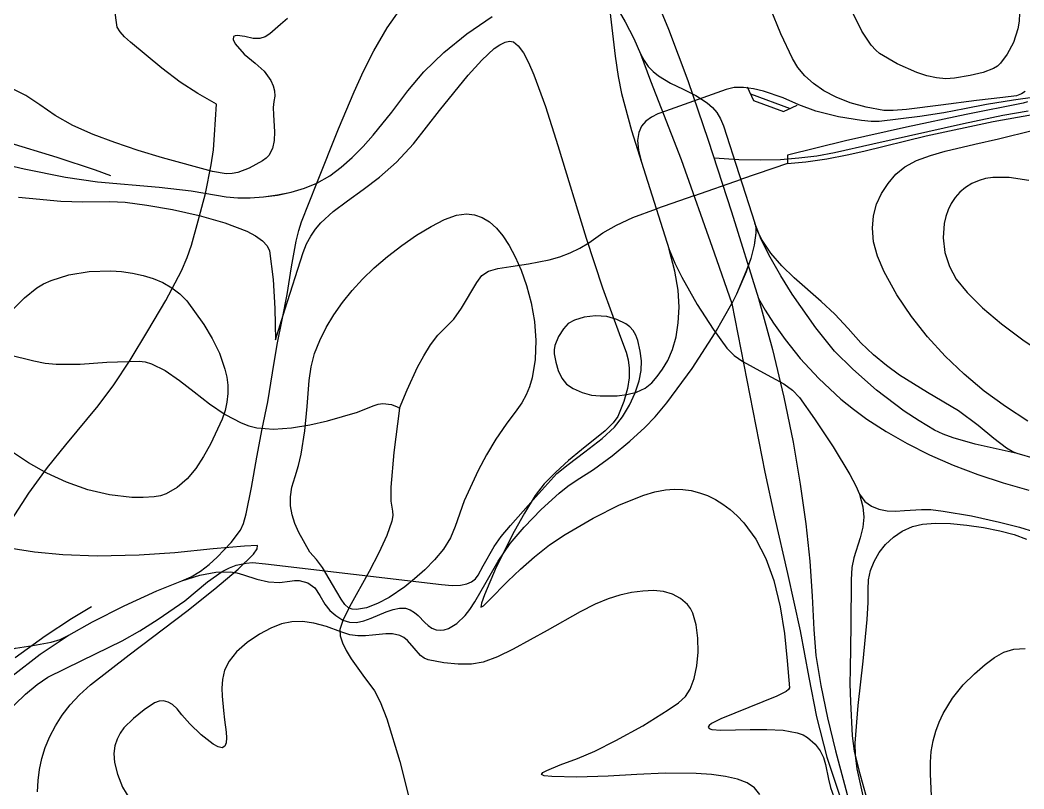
# Model space of a CAD drawing. Header units: millimetres. Extents: x 2 to 2848, y 1 to 2248.
# Drawn here: x 767.1 to 956.2, y 591.8 to 736.6 of the extents above; entities that cross this region are included whole.
import ezdxf

# ---------------------------------------------------------------- set-up
doc = ezdxf.new("R2010")
doc.units = ezdxf.units.MM
for name, color, linetype in [('100m', 7, 'CONTINUOUS'), ('200m', 7, 'CONTINUOUS'), ('8x', 7, 'CONTINUOUS'), ('8xx', 7, 'CONTINUOUS'), ('8xx淵', 7, 'CONTINUOUS'), ('8x淵', 7, 'CONTINUOUS'), ('9x', 7, 'CONTINUOUS'), ('9xx', 7, 'CONTINUOUS'), ('9xx淵', 7, 'CONTINUOUS'), ('9x淵', 7, 'CONTINUOUS'), ('州境', 7, 'CONTINUOUS'), ('河川・湖沼', 7, 'CONTINUOUS'), ('禾州市道', 7, 'CONTINUOUS'), ('終南線', 7, 'CONTINUOUS'), ('自轉車道・登山道', 7, 'CONTINUOUS'), ('車廠', 7, 'CONTINUOUS'), ('鹽州線', 7, 'CONTINUOUS')]:
    doc.layers.add(name, color=color, linetype=linetype)

msp = doc.modelspace()

# ---------------------------------------------------------------- linework, layer by layer
at = {"layer": '100m', "color": 1}
for points in [[(956.452989, 723.12175), (955.753974, 722.660027), (954.847726, 722.315091), (952.2474, 721.9568), (947.252722, 721.432016), (940.543266, 720.5168), (934.08669, 719.722634), (931.568124, 719.530783), (929.85065, 719.561), (926.478806, 720.155701), (923.472156, 720.984409), (920.822262, 722.019157), (918.520685, 723.231975), (916.558988, 724.594896), (914.928732, 726.079953), (913.621478, 727.659177), (912.62879, 729.3046), (912.62379, 729.3046), (910.444582, 734.003955), (908.454195, 738.773087)], [(817.495608, 736.876977), (816.144221, 735.721792), (814.14301, 733.955037), (813.240241, 733.404319), (812.234064, 733.115939), (810.998009, 733.120324), (809.4056, 733.4479), (807.999126, 733.686617), (807.576589, 733.62981), (807.319846, 733.472698), (807.239718, 732.908978), (807.630705, 732.098287), (809.313862, 730.147333), (811.345, 728.4425), (813.052187, 726.948556), (814.331447, 725.166575), (814.756724, 724.207227), (815.01036, 723.223456), (815.070803, 722.231127), (814.9165, 721.2461), (814.774511, 720.110736), (814.813897, 718.717753), (815.0025, 715.52455), (814.934571, 713.907137), (814.613723, 712.397722), (813.931384, 711.087708), (813.420726, 710.536041), (812.77898, 710.0685), (810.246589, 708.6608), (808.08822, 707.8336), (807.029388, 707.648258), (805.920176, 707.620725), (803.35876, 708.056), (803.35876, 708.056), (793.93507, 710.643356), (789.351916, 712.019375), (784.957298, 713.479225), (780.828272, 715.044609), (777.041897, 716.737231), (773.675227, 718.578794), (770.80532, 720.591), (768.164512, 722.392103), (765.499588, 723.704281)], [(766.812804, 703.185028), (768.803275, 702.994787), (774.752666, 702.484042), (778.908051, 702.337174), (783.98154, 702.3784), (786.883783, 702.242262), (790.975216, 701.733706), (795.784163, 700.892873), (800.83895, 699.7599), (805.667901, 698.374927), (809.799339, 696.778094), (811.456093, 695.912773), (812.761591, 695.009538), (813.656873, 694.073408), (814.08298, 693.1094), (814.748769, 687.686972), (815.074275, 682.2289), (815.18924, 676.3263), (816.94844, 681.994887), (820.41896, 692.8036), (821.056557, 694.411868), (821.831874, 695.858294), (822.734274, 697.168125), (823.753121, 698.366612), (826.097614, 700.53055), (828.780265, 702.5521), (831.715987, 704.633256), (834.819691, 706.976012), (838.006292, 709.782362), (841.1907, 713.2543), (846.111641, 719.521917), (851.492241, 726.181587), (854.072921, 729.017787), (856.430126, 731.183214), (857.489676, 731.934306), (858.451058, 732.421606), (859.300172, 732.613081), (860.02292, 732.4767), (860.949973, 731.737754), (861.903536, 730.420487), (862.887477, 728.570544), (863.905665, 726.233573), (866.060258, 720.281139), (868.398266, 712.928362), (873.748329, 695.482495), (876.822286, 686.119762), (880.20346, 676.8174), (881.265197, 674.011614), (881.656183, 672.565897), (881.87054, 670.991337), (881.845737, 669.212717), (881.519243, 667.154817), (880.828528, 664.742418), (879.71106, 661.9003), (878.847556, 660.705829), (877.296384, 659.233977), (872.88762, 655.633237), (870.408317, 653.591906), (867.997926, 651.448305), (865.845592, 649.24621), (864.14046, 647.0294), (862.11292, 643.706605), (860.172279, 640.238469), (856.806565, 633.552425), (854.553064, 628.343769), (854.002688, 626.722367), (853.92152, 625.985), (854.377086, 626.243995), (855.429938, 627.260931), (859.003488, 630.882975), (861.362178, 633.145258), (863.994143, 635.479831), (866.818378, 637.715283), (869.75388, 639.6802), (875.067055, 642.738278), (880.032566, 645.2662), (884.592885, 647.103372), (886.703118, 647.712741), (888.69048, 648.0892), (890.324633, 648.215901), (891.940149, 648.166183), (893.530717, 647.943705), (895.090029, 647.552128), (896.611772, 646.995111), (898.089637, 646.276315), (899.517313, 645.3994), (900.88849, 644.368025), (902.196857, 643.185851), (903.436104, 641.856538), (905.681996, 638.771134), (907.575683, 635.141095), (909.06668, 630.9957), (910.261237, 626.047772), (911.083044, 621.00705), (911.637683, 615.914428), (912.03074, 610.8108), (911.875742, 610.48145), (911.400374, 610.097934), (909.67154, 609.199444), (904.382553, 607.093875), (899.091949, 604.990669), (897.361095, 604.095131), (896.884413, 603.713535), (896.7279, 603.3864), (896.910683, 603.133004), (897.396412, 602.966427), (899.130021, 602.834258), (904.61908, 602.957537), (907.787803, 602.975088), (910.848172, 602.804648), (913.506822, 602.327269), (914.593826, 601.936305), (915.47039, 601.424), (916.889448, 600.160183), (917.851225, 598.916309), (918.469284, 597.663881), (918.85719, 596.3744), (919.396798, 593.570291), (919.775627, 591.998667), (920.37856, 590.276)], [(956.93765, 661.0527), (952.743774, 663.764378), (948.736363, 666.70177), (944.937919, 669.866574), (941.370941, 673.260487), (938.057931, 676.885209), (935.021389, 680.742436), (932.283815, 684.833867), (929.86771, 689.1612), (928.615046, 692.092584), (927.897577, 694.816984), (927.666018, 697.347674), (927.871084, 699.697925), (928.463488, 701.881011), (929.393946, 703.910203), (930.613172, 705.798775), (932.07188, 707.56), (933.755416, 708.927737), (935.982563, 710.091805), (938.58679, 711.076667), (941.401566, 711.906787), (946.996649, 713.200652), (951.43557, 714.1691), (964.63088, 717.4402)], [(926.062663, 589.91345), (924.814225, 595.564075), (924.473298, 598.133023), (924.41031, 600.4002), (924.995717, 607.474969), (925.899211, 615.7926), (926.674337, 623.650856), (926.874245, 626.87577), (926.87464, 629.3475), (926.936327, 631.10983), (927.312748, 632.881812), (927.986325, 634.618245), (928.93948, 636.273925), (930.154637, 637.803652), (931.614217, 639.162225), (933.300644, 640.304441), (935.19634, 641.1851), (937.09519, 641.620702), (939.555072, 641.794042), (942.408142, 641.731796), (945.486553, 641.460637), (948.622459, 641.007244), (951.648017, 640.398289), (954.395379, 639.660449), (956.6967, 638.8204)], [(770.353243, 591.227265), (770.467533, 593.326715), (770.743972, 595.424277), (771.195396, 597.513409), (771.834642, 599.587571), (772.674548, 601.64022), (773.72795, 603.664813), (775.007686, 605.65481), (776.526591, 607.603668), (778.297503, 609.504845), (780.33326, 611.3518), (787.662178, 617.001291), (798.51703, 625.2686), (803.785177, 629.440946), (808.157002, 633.136159), (811.039904, 635.977043), (811.73782, 636.959237), (811.84128, 637.5864), (809.352238, 637.510533), (803.48421, 636.948562), (796.207442, 636.249886), (789.49218, 635.7639), (781.592493, 635.606964), (775.12976, 635.849412), (769.827833, 636.37088), (765.41056, 637.051)]]:
    msp.add_lwpolyline(points, dxfattribs=at)
at = {"layer": '200m', "color": 1}
for points in [[(955.37973, 737.8539), (955.307755, 736.352854), (955.07313, 734.927092), (954.229173, 732.336388), (953.074343, 730.151714), (951.83513, 728.443), (951.245919, 727.886913), (950.497117, 727.423394), (948.553731, 726.704875), (946.070955, 726.149069), (943.11477, 725.6176), (941.487106, 725.499089), (939.733647, 725.667667), (937.898341, 726.080378), (936.025134, 726.694262), (932.340798, 728.353727), (929.03221, 730.3024), (928.297409, 730.914745), (927.457563, 731.84315), (925.656733, 734.46225), (924.017711, 737.787925)], [(957.158523, 706.337061), (953.417727, 706.940412), (950.340566, 706.942733), (949.002311, 706.726531), (947.77172, 706.3697), (946.398785, 705.766062), (945.190065, 705.014386), (944.141923, 704.130384), (943.25072, 703.129769), (942.512817, 702.028253), (941.924576, 700.841548), (941.482357, 699.585368), (941.182523, 698.275425), (940.995451, 695.557098), (941.334253, 692.812269), (942.169819, 690.166636), (943.47304, 687.7459), (943.47304, 687.7459), (945.50289, 685.24487), (948.401167, 682.3903), (951.963008, 679.355805), (955.983553, 676.315), (960.257937, 673.441502)], [(765.191934, 681.536025), (767.893748, 684.254041), (770.24396, 686.1239), (771.475893, 686.859138), (772.908159, 687.515724), (776.262972, 688.558958), (780.086963, 689.185635), (784.158696, 689.327787), (786.218268, 689.195927), (788.256736, 688.917448), (790.246423, 688.483854), (792.159648, 687.886648), (793.968731, 687.117336), (795.645994, 686.167422), (797.163757, 685.028408), (798.49434, 683.6918), (801.70783, 679.205289), (803.293839, 676.599376), (804.669707, 673.801088), (805.688196, 670.847469), (806.017411, 669.323988), (806.202067, 667.775567), (806.223758, 666.206837), (806.064081, 664.622429), (805.70463, 663.026973), (805.127, 661.4251), (802.949944, 656.720013), (801.6498, 654.35278), (800.185379, 652.122025), (798.539283, 650.137448), (796.694114, 648.50875), (794.632472, 647.345634), (793.515038, 646.97295), (792.33696, 646.7578), (792.33696, 646.7578), (790.252014, 646.617151), (788.154034, 646.639484), (783.959187, 647.124375), (779.832847, 648.115028), (775.855445, 649.514), (772.10741, 651.223847), (768.669171, 653.147125), (765.621158, 655.186391)], [(906.456208, 590.696669), (905.438441, 591.940784), (904.08116, 592.8981), (902.266284, 593.59571), (899.98012, 594.113492), (897.346689, 594.47005), (894.490016, 594.683988), (888.603037, 594.758414), (883.31137, 594.4856), (877.877077, 594.150716), (871.983899, 593.989475), (867.256541, 594.076297), (865.837766, 594.235987), (865.31971, 594.4856), (865.588944, 594.825098), (866.332567, 595.242116), (868.858509, 596.2715), (872.128591, 597.499334), (875.37387, 598.8512), (879.34262, 600.854181), (884.402775, 603.6633), (889.214883, 606.646044), (891.10934, 608.004865), (892.43949, 609.1699), (893.346414, 610.565705), (894.064201, 612.547513), (894.564946, 614.932389), (894.820745, 617.5374), (894.803692, 620.179611), (894.485882, 622.676088), (893.83941, 624.843895), (893.384205, 625.747381), (892.83637, 626.5001), (891.526631, 627.652491), (889.998301, 628.451413), (888.280835, 628.927871), (886.403689, 629.112875), (884.396318, 629.037432), (882.288177, 628.73255), (880.108723, 628.229237), (877.88741, 627.5585), (875.43769, 626.558553), (872.626752, 625.140028), (866.361503, 621.60535), (859.972229, 618.070672), (857.006261, 616.652147), (854.3395, 615.6522), (852.13804, 615.251822), (849.633096, 615.2274), (846.894116, 615.520153), (843.99055, 616.0713), (843.235151, 616.377441), (842.553106, 616.894316), (841.309315, 618.292525), (840.059659, 619.730447), (839.370283, 620.296962), (838.60462, 620.6726), (837.279458, 620.953435), (836.008281, 620.991572), (833.482841, 620.7124), (832.156054, 620.581414), (830.738208, 620.580378), (829.19304, 620.802453), (827.48429, 621.3408), (827.48429, 621.3408), (824.821508, 622.322333), (822.454238, 622.97035), (820.300929, 623.275955), (818.28003, 623.23025), (816.309988, 622.824339), (814.309252, 622.049325), (812.19627, 620.896311), (809.88949, 619.3564), (807.835094, 617.605863), (806.451975, 615.844472), (805.617661, 614.098582), (805.209676, 612.39455), (805.105549, 610.75873), (805.182806, 609.217478), (805.39158, 606.5241), (805.595318, 604.756687), (805.913849, 602.466825), (805.978965, 601.376112), (805.908145, 600.45495), (805.646509, 599.803395), (805.13918, 599.5215), (804.406689, 599.67568), (803.45646, 600.193642), (801.217343, 601.948737), (799.050942, 604.042439), (797.58637, 605.7304), (796.671712, 606.849946), (795.800454, 607.642392), (794.953994, 608.127889), (794.113731, 608.326587), (793.261064, 608.258637), (792.377391, 607.944189), (790.44262, 606.6564), (788.418971, 605.002742), (786.655776, 603.249887), (785.937734, 602.258739), (785.363868, 601.149764), (784.960532, 599.891954), (784.75408, 598.4543), (784.877317, 596.72328), (785.423835, 594.512587), (786.389476, 592.120902), (787.77008, 589.8469)], [(939.001857, 586.238958), (938.61181, 594.5942), (938.591667, 596.776256), (938.764751, 598.840335), (939.111817, 600.788555), (939.613619, 602.623033), (940.250911, 604.345885), (941.004448, 605.959229), (942.783273, 608.865862), (944.796126, 611.359869), (946.889043, 613.458186), (948.908056, 615.177751), (950.6992, 616.5355), (952.419516, 617.525494), (954.33691, 618.099781), (956.463698, 618.212172)]]:
    msp.add_lwpolyline(points, dxfattribs=at)
msp.add_lwpolyline([(828.98979, 625.8814), (828.284924, 626.515735), (827.560325, 627.518402), (825.972999, 630.277938), (824.069958, 633.45843), (822.950716, 634.987291), (821.69335, 636.3583), (819.623482, 640.057972), (818.873254, 641.745682), (818.343369, 643.39245), (818.056731, 645.04863), (818.036244, 646.764578), (818.304812, 648.59065), (818.88534, 650.5772), (819.547055, 652.674503), (820.061492, 654.804356), (820.753955, 659.192725), (821.173568, 663.804331), (821.53117, 668.7012), (821.898071, 671.228929), (822.581232, 673.742714), (823.549648, 676.228601), (824.772312, 678.672637), (826.218219, 681.060869), (827.856362, 683.379342), (829.655734, 685.614104), (831.58533, 687.7512), (833.772667, 689.881367), (836.283102, 692.039295), (838.9924, 694.126847), (841.776324, 696.045887), (844.510638, 697.698279), (847.071108, 698.985886), (849.333497, 699.810572), (851.17357, 700.0742), (852.71262, 699.873613), (854.161116, 699.366219), (855.528571, 698.544734), (856.824501, 697.401875), (858.05842, 695.930356), (859.239841, 694.122894), (860.37828, 691.972203), (861.48325, 689.471), (862.512643, 686.570903), (863.368403, 683.311144), (863.976118, 679.815744), (864.261373, 676.208725), (864.149752, 672.614109), (863.566843, 669.155919), (863.0754, 667.51674), (862.43823, 665.958175), (861.646031, 664.495728), (860.6895, 663.1449), (858.659133, 660.459552), (856.749688, 657.611413), (854.982871, 654.673348), (853.380384, 651.718225), (850.75522, 646.048275), (849.04783, 641.1845), (848.177082, 639.04769), (846.844347, 636.938778), (845.18295, 634.910477), (843.326216, 633.0155), (841.407471, 631.306561), (839.56004, 629.836372), (836.61242, 627.8231), (834.423865, 626.669955), (832.323869, 625.876088), (830.462491, 625.570302), (829.668177, 625.64069), (828.98979, 625.8814)], close=True, dxfattribs=at)
at = {"layer": '8x', "color": 1}
msp.add_lwpolyline([(958.427215, 653.906103), (954.9366, 654.9417), (953.97969, 655.320479), (952.942263, 655.940877), (950.5442, 657.779987), (947.579092, 660.205955), (943.88362, 662.9657), (938.021876, 666.420691), (932.78, 669.711825), (930.308672, 671.503022), (927.892904, 673.501747), (925.499558, 675.790829), (923.0955, 678.4531), (920.599982, 681.156858), (918.013107, 683.585862), (912.917845, 688.0437), (910.585738, 690.284577), (908.514833, 692.674787), (906.793271, 695.320355), (906.091036, 696.772029), (905.50919, 698.3273)], dxfattribs=at)
at = {"layer": '8xx', "color": 2}
for points in [[(956.893934, 721.173872), (956.07185, 720.8901), (945.336773, 718.786775), (934.07836, 716.4253), (922.595725, 713.799237), (911.68798, 711.1005), (911.68798, 709.5792), (903.02283, 706.5802)], [(954.9366, 654.9417), (947.057542, 656.713175), (942.896453, 657.855591), (941.011404, 658.549432), (939.35226, 659.3473), (936.473046, 661.069671), (933.673968, 662.934797), (928.458304, 666.887), (923.989427, 670.791278), (920.5515, 674.235), (916.999784, 678.612831), (912.581116, 684.9209), (910.387784, 688.408129), (908.387045, 691.909144), (906.715343, 695.267687), (905.50912, 698.3275)]]:
    msp.add_lwpolyline(points, dxfattribs=at)
at = {"layer": '8xx淵', "color": 1}
for points in [[(956.893934, 721.173872), (956.07185, 720.8901), (945.336772, 718.786775), (934.07836, 716.4253), (922.595725, 713.799237), (911.68798, 711.1005), (911.68798, 709.5792), (903.02283, 706.5802)], [(954.9366, 654.9417), (947.057542, 656.713175), (942.896453, 657.855591), (941.011404, 658.549432), (939.35226, 659.3473), (936.473046, 661.069671), (933.673968, 662.934797), (928.458304, 666.887), (923.989427, 670.791278), (920.5515, 674.235), (916.999784, 678.612831), (912.581116, 684.9209), (910.387784, 688.408129), (908.387045, 691.909144), (906.715343, 695.267687), (905.50912, 698.3275)]]:
    msp.add_lwpolyline(points, dxfattribs=at)
at = {"layer": '8x淵', "color": 1}
msp.add_lwpolyline([(958.427215, 653.906103), (954.9366, 654.9417), (953.97969, 655.320479), (952.942263, 655.940877), (950.5442, 657.779987), (947.579092, 660.205955), (943.88362, 662.9657), (938.021876, 666.420691), (932.78, 669.711825), (930.308672, 671.503022), (927.892904, 673.501747), (925.499558, 675.790829), (923.0955, 678.4531), (920.599982, 681.156858), (918.013107, 683.585862), (912.917845, 688.0437), (910.585738, 690.284577), (908.514833, 692.674787), (906.793271, 695.320355), (906.091036, 696.772029), (905.50919, 698.3273)], dxfattribs=at)
at = {"layer": '9x', "color": 1}
for points in [[(877.387525, 742.69095), (881.116075, 736.212887), (882.700276, 733.120772), (883.99399, 730.226), (884.635749, 728.939781), (885.423947, 727.83483), (886.336765, 726.884833), (887.352382, 726.063473), (889.604737, 724.701408), (892.006455, 723.538112), (894.382979, 722.363065), (896.559751, 720.965745), (897.518681, 720.117945), (898.362214, 719.135631), (899.06853, 717.992487), (899.61581, 716.6622), (905.50912, 698.3275)], [(776.27945, 620.7383), (780.696918, 623.2031), (786.709554, 626.229425), (792.833885, 629.069488), (797.58644, 630.9755), (799.329213, 631.728478), (801.0447, 632.770916), (802.694199, 634.020133), (804.239005, 635.39345), (806.859725, 638.181659), (808.59723, 640.4741), (809.169274, 641.73148), (809.700759, 643.587389), (810.690282, 648.542312), (811.662267, 654.233905), (812.71318, 659.5572), (813.745091, 664.667053), (814.654224, 670.1277), (815.528277, 675.448022), (816.45495, 680.1369), (817.380165, 684.871136), (818.243995, 690.087687), (819.12536, 694.935895), (819.59728, 696.956039), (820.10318, 698.5651), (822.98217, 705.8379), (825.43517, 707.2142), (827.585579, 708.833879), (829.6768, 710.700202), (831.693482, 712.744108), (833.620279, 714.896538), (837.142819, 719.25073), (840.12163, 723.2103), (843.167439, 726.829997), (846.902989, 730.4541), (851.223491, 733.964203), (856.02416, 737.2419)], [(729.79993, 715.1173), (736.968627, 714.693548), (743.27017, 714.024612), (748.621186, 713.16572), (752.9383, 712.1721), (759.73317, 710.42683), (767.828521, 708.565337), (775.658292, 706.987102), (781.65642, 706.0916), (793.267619, 705.074387), (799.323154, 704.394748), (804.10706, 703.566), (805.938298, 703.245627), (808.076654, 703.084281), (810.444016, 703.088789), (812.962271, 703.265975), (815.553309, 703.622664), (818.139018, 704.165681), (820.641285, 704.901852), (822.982, 705.838)], [(905.50912, 698.3275), (905.691309, 697.461828), (905.725005, 696.464454), (905.422387, 694.178111), (904.752207, 691.675503), (903.865405, 689.163662), (902.045698, 684.940408), (901.17079, 683.1646), (907.43163, 651.4123), (909.25353, 643.001992), (911.68136, 632.353337), (914.05714, 621.566514), (915.72289, 612.7417), (917.122289, 605.333364), (919.079793, 597.726587), (921.508585, 590.417467)], [(750.55297, 586.0781), (750.794611, 590.639802), (751.131017, 592.854128), (751.641683, 595.023537), (752.349511, 597.147605), (753.277405, 599.225905), (754.448267, 601.258012), (755.885, 603.2435), (758.112876, 605.864645), (760.470114, 608.361369), (762.939172, 610.734221), (765.502509, 612.98375), (770.841854, 617.115031), (776.34782, 620.7596)]]:
    msp.add_lwpolyline(points, dxfattribs=at)
at = {"layer": '9xx', "color": 2}
for points in [[(822.98233, 705.8378), (827.07223, 716.0579), (830.00042, 723.060425), (831.77975, 726.927453), (833.71461, 730.8005), (836.271313, 735.093008), (839.683271, 740.023963), (843.560164, 745.123311), (847.51167, 749.921), (851.091022, 754.345756), (854.090474, 758.442425), (858.2225, 764.4671), (862.19813, 770.0798)], [(883.994, 730.226), (885.867257, 725.11038), (887.889435, 719.985938), (891.631, 710.323), (897.84876, 692.7082), (901.17079, 683.1646)], [(894.02702, 703.4714), (903.02285, 706.5802)], [(797.58644, 630.9755), (800.944067, 631.991677), (803.932864, 632.588388), (806.642329, 632.65978), (807.92028, 632.465402), (809.16196, 632.1), (811.673825, 631.261058), (813.894756, 630.762887), (815.935975, 630.634448), (817.9087, 630.9047), (818.802744, 631.045965), (819.669349, 631.036028), (821.269452, 630.59085), (822.607443, 629.625772), (823.58175, 628.1974), (824.47378, 626.563075), (825.443105, 625.353775), (826.56489, 624.408737), (827.9143, 623.5672), (829.14096, 623.144197), (830.456283, 623.133791), (831.831459, 623.43027), (833.237681, 623.927925), (836.028029, 625.103922), (837.354538, 625.570843), (838.59686, 625.8161), (839.685811, 625.773475), (840.598804, 625.487456), (841.376921, 625.018503), (842.061245, 624.427075), (843.312846, 623.118631), (843.962289, 622.522534), (844.68227, 622.0458), (845.454187, 621.74931), (846.23153, 621.645819), (847.013524, 621.723705), (847.799394, 621.97135), (849.379661, 622.929431), (850.96613, 624.4271), (851.815559, 625.525224), (852.763433, 627.010923), (854.876998, 630.710962), (857.151793, 634.659045), (859.43279, 637.987), (862.064157, 641.036927), (865.253626, 644.378312), (868.641532, 647.484067), (870.297504, 648.783867), (871.86821, 649.8271), (875.130024, 651.945809), (878.615083, 654.523425), (881.951315, 657.249878), (884.76665, 659.8151), (886.741732, 661.809787), (888.962365, 664.457762), (893.692286, 670.935), (898.060425, 677.689662), (901.17079, 683.1646)], [(753.136, 609.081), (755.270306, 611.116064), (758.006207, 613.355812), (760.90334, 615.50873), (763.52134, 617.2833), (764.791201, 617.895689), (766.240331, 618.297542), (769.503521, 618.787562), (772.965148, 619.389202), (774.662325, 619.930578), (776.27945, 620.7383)]]:
    msp.add_lwpolyline(points, dxfattribs=at)
at = {"layer": '9xx淵', "color": 1}
for points in [[(822.98233, 705.8378), (827.07223, 716.0579), (830.00042, 723.060425), (831.77975, 726.927453), (833.71461, 730.8005), (836.271313, 735.093008), (839.683271, 740.023963), (843.560164, 745.123311), (847.51167, 749.921), (851.091022, 754.345756), (854.090474, 758.442425), (858.2225, 764.4671), (862.19813, 770.0798)], [(883.994, 730.226), (885.867257, 725.11038), (887.889435, 719.985938), (891.631, 710.323), (897.84876, 692.7082), (901.17079, 683.1646)], [(894.02702, 703.4714), (903.02285, 706.5802)], [(797.58644, 630.9755), (800.944067, 631.991677), (803.932864, 632.588388), (806.642329, 632.65978), (807.92028, 632.465402), (809.16196, 632.1), (811.673825, 631.261058), (813.894756, 630.762887), (815.935975, 630.634448), (817.9087, 630.9047), (818.802744, 631.045965), (819.669349, 631.036028), (821.269452, 630.59085), (822.607443, 629.625772), (823.58175, 628.1974), (824.47378, 626.563075), (825.443105, 625.353775), (826.56489, 624.408737), (827.9143, 623.5672), (829.14096, 623.144197), (830.456283, 623.133791), (831.831459, 623.43027), (833.237681, 623.927925), (836.028029, 625.103922), (837.354538, 625.570843), (838.59686, 625.8161), (839.685811, 625.773475), (840.598804, 625.487456), (841.376921, 625.018503), (842.061245, 624.427075), (843.312846, 623.118631), (843.962289, 622.522534), (844.68227, 622.0458), (845.454187, 621.74931), (846.23153, 621.645819), (847.013524, 621.723705), (847.799394, 621.97135), (849.379661, 622.929431), (850.96613, 624.4271), (851.815559, 625.525224), (852.763433, 627.010923), (854.876998, 630.710962), (857.151793, 634.659045), (859.43279, 637.987), (862.064157, 641.036927), (865.253626, 644.378312), (868.641532, 647.484067), (870.297504, 648.783867), (871.86821, 649.8271), (875.130024, 651.945809), (878.615083, 654.523425), (881.951315, 657.249878), (884.76665, 659.8151), (886.741732, 661.809787), (888.962365, 664.457762), (893.692286, 670.935), (898.060425, 677.689662), (901.17079, 683.1646)], [(753.136, 609.081), (755.270306, 611.116064), (758.006207, 613.355812), (760.90334, 615.50873), (763.52134, 617.2833), (764.791201, 617.895689), (766.240331, 618.297542), (769.503521, 618.787562), (772.965148, 619.389202), (774.662325, 619.930578), (776.27945, 620.7383)]]:
    msp.add_lwpolyline(points, dxfattribs=at)
at = {"layer": '9x淵', "color": 1}
for points in [[(877.387355, 742.690887), (881.115967, 736.212939), (882.700188, 733.120859), (883.99391, 730.2261), (884.63567, 728.93988), (885.423871, 727.834926), (886.336692, 726.884924), (887.352314, 726.063558), (889.604682, 724.701476), (892.006415, 723.538162), (894.382953, 722.363097), (896.559738, 720.965761), (897.518673, 720.117954), (898.36221, 719.135635), (899.068529, 717.992489), (899.61581, 716.6622), (905.50912, 698.3275), (905.684618, 697.459637), (905.713348, 696.460635), (905.405259, 694.1725), (904.734365, 691.669659), (903.85018, 689.158675), (902.039988, 684.938537), (901.17079, 683.1646)], [(776.27945, 620.7383), (780.696918, 623.2031), (786.709554, 626.229425), (792.833885, 629.069488), (797.58644, 630.9755), (799.329213, 631.728478), (801.0447, 632.770916), (802.694199, 634.020133), (804.239005, 635.39345), (806.859725, 638.181659), (808.59723, 640.4741), (809.169274, 641.73148), (809.700759, 643.587389), (810.690282, 648.542312), (811.662267, 654.233905), (812.71318, 659.5572), (813.745091, 664.667053), (814.654224, 670.1277), (815.528277, 675.448022), (816.45495, 680.1369), (817.380165, 684.871136), (818.243995, 690.087687), (819.12536, 694.935895), (819.59728, 696.956039), (820.10318, 698.5651), (822.982, 705.838), (825.43517, 707.2142), (827.585579, 708.833879), (829.6768, 710.700202), (831.693482, 712.744108), (833.620279, 714.896538), (837.142819, 719.25073), (840.12163, 723.2103), (843.167439, 726.829997), (846.902989, 730.4541), (851.223491, 733.964203), (856.02416, 737.2419)], [(729.79993, 715.1173), (736.968627, 714.693548), (743.27017, 714.024612), (748.621186, 713.16572), (752.9383, 712.1721), (759.73317, 710.42683), (767.828521, 708.565337), (775.658292, 706.987102), (781.65642, 706.0916), (793.267619, 705.074387), (799.323154, 704.394748), (804.10706, 703.566), (805.939621, 703.244966), (808.078529, 703.082692), (810.445868, 703.086231), (812.963722, 703.262637), (815.554178, 703.618964), (818.13932, 704.162264), (820.641232, 704.899592), (822.982, 705.838)], [(905.50912, 698.3275), (905.691309, 697.461828), (905.725005, 696.464454), (905.422387, 694.178111), (904.752207, 691.675503), (903.865405, 689.163662), (902.045698, 684.940408), (901.17079, 683.1646), (907.43163, 651.4123), (909.25353, 643.001992), (911.68136, 632.353337), (914.05714, 621.566514), (915.72289, 612.7417), (917.122289, 605.333364), (919.079793, 597.726587), (921.508585, 590.417467)], [(750.55297, 586.0781), (750.794611, 590.639802), (751.131017, 592.854128), (751.641683, 595.023537), (752.349511, 597.147605), (753.277405, 599.225905), (754.448267, 601.258012), (755.885, 603.2435), (758.112876, 605.864645), (760.470114, 608.361369), (762.939172, 610.734221), (765.502509, 612.98375), (770.841854, 617.115031), (776.34782, 620.7596)]]:
    msp.add_lwpolyline(points, dxfattribs=at)
at = {"layer": '州境', "color": 1}
for points in [[(764.843293, 673.556523), (769.68278, 672.4151), (771.781844, 671.956556), (773.899554, 671.736439), (778.370684, 671.790013), (783.455709, 672.13288), (789.51417, 672.3221), (790.663445, 672.195537), (791.863464, 671.836526), (794.399264, 670.545216), (797.088636, 668.696285), (799.898642, 666.53785), (802.796347, 664.318028), (805.748814, 662.284934), (808.723107, 660.686686), (810.208146, 660.128166), (811.68629, 659.7714), (814.821466, 659.541979), (818.210933, 659.758214), (821.670545, 660.303551), (825.016156, 661.061438), (830.628791, 662.748642), (833.57567, 663.8874), (834.524086, 664.232334), (835.434134, 664.357538), (837.030529, 664.16295), (838.147649, 663.732038), (838.56829, 663.4932)], [(838.56829, 663.4932), (837.474091, 655.115462), (836.958613, 648.605948), (836.957359, 645.926805), (837.22179, 644.0717), (837.29953, 643.26876), (837.133361, 642.217254), (836.198648, 639.514334), (834.676361, 636.254536), (832.825206, 632.72945), (829.171131, 626.049791), (827.885627, 623.478403), (827.30609, 621.8081), (827.372593, 620.603723), (827.803043, 619.25903), (828.522896, 617.809099), (829.457609, 616.289012), (831.673443, 613.178689), (833.8542, 610.2087), (834.93544, 608.139385), (836.154805, 604.984808), (838.648344, 596.901962), (840.615696, 588.924361)]]:
    msp.add_lwpolyline(points, dxfattribs=at)
at = {"layer": '河川・湖沼', "color": 4}
for points in [[(885.739754, 743.391965), (889.281767, 734.849087), (892.873391, 725.214805), (896.743261, 713.926755), (901.120015, 700.422574), (906.23229, 684.1399)], [(897.83046, 710.6151), (902.476558, 710.33804), (906.604083, 710.24662), (910.342486, 710.334256), (913.821214, 710.594362), (917.169717, 711.020355), (920.517445, 711.605648), (927.72837, 713.2278), (944.831205, 717.1098), (952.271061, 718.636828), (956.9979, 719.4786)], [(764.514461, 713.621888), (774.03259, 710.768775), (781.235499, 708.3366), (784.0886, 707.3076)], [(906.23229, 684.1399), (907.4683, 681.945445), (909.027078, 679.493037), (911.225272, 676.395537), (914.072061, 672.846721), (917.576618, 669.040361), (921.748123, 665.170229), (924.086847, 663.271804), (926.59575, 661.4301), (930.242599, 659.061571), (934.204399, 656.806572), (938.435835, 654.688218), (942.891594, 652.729625), (947.526362, 650.953911), (952.294827, 649.384191), (957.151674, 648.043582)], [(906.23229, 684.1399), (908.836079, 674.545322), (910.98687, 665.537019), (912.724496, 657.079375), (914.088787, 649.136775), (915.119578, 641.673603), (915.856699, 634.654244), (916.339982, 628.043081), (916.60926, 621.8045), (917.024856, 616.904966), (917.929799, 611.262558), (919.196005, 605.17363), (920.695391, 598.934537), (923.881368, 587.191273), (926.46306, 578.4036)], [(766.12956, 616.481949), (771.822608, 620.615441), (776.796533, 623.871962), (780.53392, 626.1112)]]:
    msp.add_lwpolyline(points, dxfattribs=at)
at = {"layer": '禾州市道', "color": 1}
msp.add_lwpolyline([(894.04705, 703.4783), (886.96492, 701.0312)], dxfattribs=at)
at = {"layer": '終南線', "color": 7}
for points in [[(962.75259, 722.6888), (954.24434, 721.482512), (949.185568, 720.671802), (945.04156, 719.8794), (941.144119, 719.1224), (936.632765, 718.40455), (928.96812, 717.4754), (927.456542, 717.468741), (925.584942, 717.629275), (921.262376, 718.34475), (917.001823, 719.407475), (913.80468, 720.6031), (910.874624, 721.922919), (907.181826, 723.174525), (905.252875, 723.621655), (903.377408, 723.868019), (901.636816, 723.85238), (900.11249, 723.5135), (888.66926, 719.4125), (887.268701, 718.891734), (886.022395, 718.284922), (884.972977, 717.53703), (884.163077, 716.593025), (883.635331, 715.397873), (883.432371, 713.896541), (883.596829, 712.033994), (884.17134, 709.7552)], [(888.1401, 670.7953), (889.132878, 672.48072), (889.992422, 674.531663), (890.665933, 676.905048), (891.10061, 679.5578), (891.246803, 682.486383), (891.045253, 685.686663), (890.445441, 689.270811), (889.39685, 693.351)], [(883.44374, 676.2192), (883.074251, 677.2264), (882.571438, 678.075461), (881.950803, 678.781888), (881.22785, 679.361188), (879.536997, 680.20042), (877.6229, 680.7172), (875.509342, 680.863928), (873.364772, 680.6014), (871.530257, 680.066022), (870.34686, 679.3942), (869.468364, 678.393772), (868.527855, 676.94685), (867.835393, 675.301478), (867.679074, 674.481887), (867.70104, 673.7057), (868.016261, 672.147131), (868.486515, 670.563775), (869.142806, 669.129256), (870.01614, 668.0172), (871.296682, 667.163467), (872.967895, 666.446187), (874.750731, 665.952164), (876.36614, 665.7682), (879.582475, 665.809575), (881.379781, 666.019384), (883.2453, 666.4958), (884.875176, 667.251311), (886.11438, 668.223862), (887.142744, 669.407258), (888.1401, 670.7953)], [(846.46822, 630.2479), (848.464091, 630.086542), (850.032858, 630.135248), (851.243507, 630.37464), (852.165027, 630.785338), (852.866407, 631.347962), (853.416633, 632.043133), (854.33958, 633.7536), (856.373552, 637.4082), (857.725405, 639.297487), (859.49894, 641.3604), (864.261448, 646.751287), (868.2302, 651.15), (870.334462, 652.858416), (873.50533, 655.24275), (876.750612, 657.763509), (879.07812, 659.8812), (880.564333, 661.822169), (881.889315, 664.0484), (882.966249, 666.373856), (883.70832, 668.6125), (884.085555, 670.591669), (884.146532, 672.391025), (883.922258, 674.202794), (883.44374, 676.2192)], [(757.43592, 601.8383), (761.231045, 603.603525), (763.1007, 604.735737), (764.57968, 606.0385), (766.114469, 607.688025), (768.126747, 609.6104), (770.300257, 611.43355), (772.31874, 612.7854), (778.734887, 615.927325), (786.34166, 619.6646), (789.641718, 621.540417), (793.096802, 623.707713), (798.11562, 627.2052), (802.398553, 630.768788), (805.166341, 632.702527), (806.516904, 633.427931), (807.7729, 633.8859), (809.664259, 634.299337), (810.898295, 634.4151), (813.32916, 634.1505)], [(813.32916, 634.1505), (846.46822, 630.2479)]]:
    msp.add_lwpolyline(points, dxfattribs=at)
at = {"layer": '終南線', "color": 1}
for points in [[(962.75259, 722.6888), (954.24434, 721.482512), (949.185568, 720.671802), (945.04156, 719.8794), (941.144119, 719.1224), (936.632765, 718.40455), (928.96812, 717.4754), (927.456542, 717.468741), (925.584942, 717.629275), (921.262376, 718.34475), (917.001823, 719.407475), (913.80468, 720.6031), (910.874624, 721.922919), (907.181826, 723.174525), (905.252875, 723.621655), (903.377408, 723.868019), (901.636816, 723.85238), (900.11249, 723.5135), (888.66926, 719.4125), (887.268701, 718.891734), (886.022395, 718.284922), (884.972977, 717.53703), (884.163077, 716.593025), (883.635331, 715.397873), (883.432371, 713.896541), (883.596829, 712.033994), (884.17134, 709.7552)], [(888.1401, 670.7953), (889.132878, 672.48072), (889.992422, 674.531663), (890.665933, 676.905048), (891.10061, 679.5578), (891.246803, 682.486383), (891.045253, 685.686663), (890.445441, 689.270811), (889.39685, 693.351)], [(846.46822, 630.2479), (848.464091, 630.086542), (850.032858, 630.135248), (851.243507, 630.37464), (852.165027, 630.785338), (852.866407, 631.347962), (853.416633, 632.043133), (854.33958, 633.7536), (856.373552, 637.4082), (857.725405, 639.297487), (859.49894, 641.3604), (864.261448, 646.751287), (868.2302, 651.15), (870.334462, 652.858416), (873.50533, 655.24275), (876.750612, 657.763509), (879.07812, 659.8812), (880.564333, 661.822169), (881.889315, 664.0484), (882.966249, 666.373856), (883.70832, 668.6125), (884.085555, 670.591669), (884.146532, 672.391025), (883.922258, 674.202794), (883.44374, 676.2192)], [(757.43592, 601.8383), (761.231045, 603.603525), (763.1007, 604.735737), (764.57968, 606.0385), (766.114469, 607.688025), (768.126747, 609.6104), (770.300257, 611.43355), (772.31874, 612.7854), (778.734887, 615.927325), (786.34166, 619.6646), (789.641718, 621.540417), (793.096802, 623.707713), (798.11562, 627.2052), (802.398553, 630.768788), (805.166341, 632.702527), (806.516904, 633.427931), (807.7729, 633.8859), (809.664259, 634.299337), (810.898295, 634.4151), (813.32916, 634.1505)]]:
    msp.add_lwpolyline(points, dxfattribs=at)
at = {"layer": '自轉車道・登山道', "color": 3}
for points in [[(765.54396, 642.476328), (768.755135, 647.4848), (772.276367, 652.319647), (775.69218, 656.5964), (781.794134, 663.922025), (784.752093, 667.870109), (787.79687, 672.5375), (791.140332, 678.010048), (794.55201, 683.774038), (797.479998, 689.327183), (798.590138, 691.867725), (799.37239, 694.1672), (800.664008, 698.780088), (801.989881, 703.883025), (803.098414, 709.3205), (803.492554, 712.116091), (803.73801, 714.937), (804.06874, 720.7578), (800.554741, 722.717388), (797.231948, 724.859902), (793.81614, 727.5047), (787.879549, 732.399513), (786.775223, 733.417806), (785.928246, 734.369436), (785.391328, 735.262151), (785.21718, 736.1037), (785.015622, 737.908233)], [(911.68796, 709.5792), (915.117767, 709.883883), (919.078477, 710.460562), (922.932346, 711.175336), (926.04163, 711.8943), (937.822036, 714.782625), (950.44944, 717.4836), (957.84125, 718.777587), (966.72133, 720.0964), (966.38583, 723.1298)], [(764.843293, 673.556523), (769.68278, 672.4151), (771.781844, 671.956556), (773.899554, 671.736439), (778.370684, 671.790013), (783.455709, 672.13288), (789.51417, 672.3221), (790.663445, 672.195537), (791.863464, 671.836526), (794.399264, 670.545216), (797.088636, 668.696285), (799.898642, 666.53785), (802.796347, 664.318028), (805.748814, 662.284934), (808.723107, 660.686686), (810.208146, 660.128166), (811.68629, 659.7714), (814.821466, 659.541979), (818.210933, 659.758214), (821.670545, 660.303551), (825.016156, 661.061438), (830.628791, 662.748642), (833.57567, 663.8874), (834.524086, 664.232334), (835.434134, 664.357538), (837.030529, 664.16295), (838.147649, 663.732038), (838.56829, 663.4932), (839.994976, 666.903677), (841.978906, 671.182963), (843.146817, 673.357388), (844.414413, 675.399792), (845.768487, 677.193765), (847.19583, 678.6229), (848.79586, 680.259353), (850.244865, 682.2802), (853.11039, 687.1315), (854.105698, 688.448308), (855.348814, 689.269262), (857.078145, 689.775011), (859.5321, 690.1462), (862.88544, 690.626448), (866.773007, 691.432712), (868.769822, 692.005992), (870.723428, 692.718245), (872.574905, 693.588629), (874.26533, 694.6363), (876.901341, 696.475287), (879.423881, 697.96845), (882.542044, 699.394262), (886.96492, 701.0312)]]:
    msp.add_lwpolyline(points, dxfattribs=at)
at = {"layer": '車廠', "color": 7}
for points in [[(904.091731, 723.969657), (905.279321, 721.402621), (910.911248, 719.33344), (913.478271, 720.521023), (913.478271, 720.521023)], [(904.685521, 722.686141), (912.194764, 719.92723)]]:
    msp.add_lwpolyline(points, dxfattribs=at)
at = {"layer": '鹽州線', "color": 7}
for points in [[(878.218207, 738.297137), (879.197993, 729.764323), (879.776252, 725.935101), (880.40102, 722.7198), (882.290309, 715.768298), (884.898935, 707.390512), (889.39685, 693.351), (890.472965, 690.780831), (891.750021, 688.151039), (894.666853, 682.972162), (897.667133, 678.33353), (900.27065, 674.7543), (901.597993, 673.416362), (903.259685, 672.241755), (907.134466, 670.158912), (910.991707, 668.058539), (912.631473, 666.862017), (913.92812, 665.4934), (916.762225, 661.472439), (920.254061, 656.197412), (923.412645, 651.01008), (924.557284, 648.868598), (925.24699, 647.2522), (925.86672, 644.913612), (926.065497, 642.9258), (925.878396, 641.043212), (925.34049, 639.0203), (924.147805, 635.301975), (923.788246, 633.442775), (923.6567, 631.1626), (923.633314, 622.568212), (923.46961, 614.3246), (923.422837, 611.563587), (923.516381, 608.162375), (923.84378, 601.7897), (924.261808, 598.859114), (925.083245, 595.323437), (927.02429, 588.5064)], [(925.247, 647.252), (926.24646, 645.906), (927.475428, 644.992994), (928.884273, 644.437897), (930.423364, 644.165625), (932.04307, 644.101094), (933.69376, 644.169219), (936.88957, 644.4031), (938.702393, 644.357456), (941.000697, 644.104888), (946.369802, 643.17795), (951.628999, 642.020238), (955.4104, 641.0297), (966.691843, 637.572425)]]:
    msp.add_lwpolyline(points, dxfattribs=at)
at = {"layer": '鹽州線', "color": 1}
for points in [[(878.218207, 738.297137), (879.197993, 729.764323), (879.776252, 725.935101), (880.40102, 722.7198), (882.290309, 715.768298), (884.898935, 707.390512), (889.39685, 693.351), (890.472965, 690.780831), (891.750021, 688.151039), (894.666853, 682.972162), (897.667133, 678.33353), (900.27065, 674.7543), (901.597993, 673.416362), (903.259685, 672.241755), (907.134466, 670.158912), (910.991707, 668.058539), (912.631473, 666.862017), (913.92812, 665.4934), (916.762226, 661.472394), (920.254066, 656.197275), (923.412653, 651.009869), (924.557293, 648.868378), (925.247, 647.252), (925.866729, 644.913402), (926.065504, 642.925663), (925.878402, 641.043167), (925.3405, 639.0203), (924.147815, 635.301975), (923.788256, 633.442775), (923.65671, 631.1626), (923.633324, 622.568212), (923.46962, 614.3246), (923.422847, 611.563587), (923.516391, 608.162375), (923.84379, 601.7897), (924.261818, 598.859114), (925.083255, 595.323437), (927.0243, 588.5064)], [(925.247, 647.252), (926.24646, 645.906), (927.475428, 644.992994), (928.884273, 644.437897), (930.423364, 644.165625), (932.04307, 644.101094), (933.69376, 644.169219), (936.88957, 644.4031), (938.702393, 644.357456), (941.000697, 644.104888), (946.369802, 643.17795), (951.628999, 642.020238), (955.4104, 641.0297), (966.691843, 637.572425)]]:
    msp.add_lwpolyline(points, dxfattribs=at)

doc.saveas('drawing.dxf')
